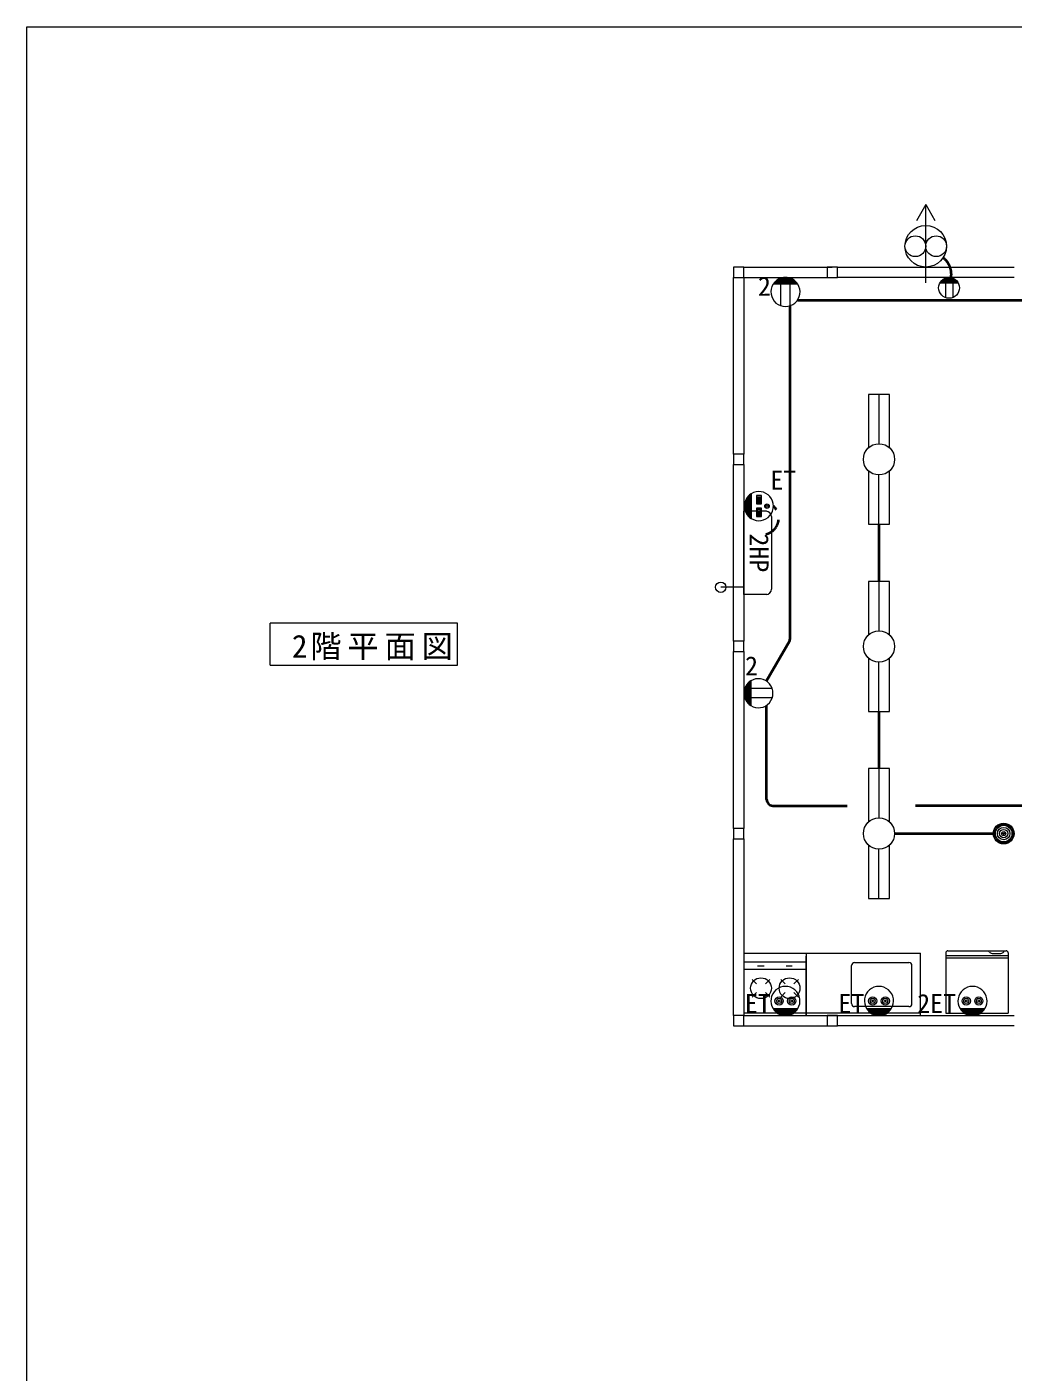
# Model space of a CAD drawing. Units: millimetres at full size, sheet at 1:100. Extents: x -20349 to 20251, y -13940 to 14060.
# Drawn here: x -20349 to -10850, y 1110 to 14060 of the extents above; entities that cross this region are included whole.
import ezdxf
from ezdxf.enums import TextEntityAlignment as Align

# ---------------------------------------------------------------- set-up
doc = ezdxf.new("R2010")
doc.units = ezdxf.units.MM
doc.header["$LTSCALE"] = 100
doc.linetypes.add('DASHED2', pattern=[3, 2, -1])
doc.linetypes.add('DASHED3', pattern=[4, 3, -1])
for name, color, linetype, lineweight in [('0-0', 6, 'Continuous', 35), ('1-0', 7, 'Continuous', 18), ('1-1', 7, 'Continuous', 18), ('1-4', 4, 'Continuous', 9), ('A-1', 2, 'Continuous', 9), ('A-2', 4, 'Continuous', 9), ('A-3', 3, 'Continuous', 18), ('A-4', 4, 'Continuous', 9), ('A-5', 7, 'Continuous', 18), ('A-7', 6, 'Continuous', 35)]:
    doc.layers.add(name, color=color, linetype=linetype, lineweight=lineweight)
doc.styles.add('ＭＳ ゴシック', font='')
doc.styles.get('ＭＳ ゴシック').set_extended_font_data('MS Gothic')

msp = doc.modelspace()

# ---------------------------------------------------------------- linework, layer by layer
at = {"layer": '0-0', "color": 5, "lineweight": 9}
msp.add_lwpolyline([(-20348.8, -13940.2), (-20348.8, 14059.8), (20251.2, 14059.8)], dxfattribs=at)
at = {"layer": '1-0'}
msp.add_line((-18006.7, 7921.5), (-18006.7, 8323), dxfattribs=at)
msp.add_lwpolyline([(-18006.7, 7921.5), (-16206.7, 7921.5), (-16206.7, 8323), (-18006.7, 8323)], dxfattribs=at)
at = {"layer": '1-1'}
for p, q in [((-13450, 11750), (-13550, 11750)), ((-13550, 11709.3), (-13550, 11707)), ((-13450, 11650), (-13450, 11750)), ((-13450, 11750), (-12600, 11750)), ((-12550, 11750), (-12650, 11750)), ((-12550, 11750), (-12650, 11750)), ((-12650, 11709.3), (-12650, 11707)), ((-12650, 11709.3), (-12650, 11707)), ((-12550, 11650), (-12550, 11750)), ((-12550, 11650), (-12550, 11750)), ((-12550, 11750), (-10850, 11750)), ((-13550, 9950), (-13550, 11650)), ((-13450, 11650), (-13450, 9950)), ((-13450, 11650), (-12600, 11650)), ((-10850, 11650), (-12550, 11650)), ((-13450, 9950), (-13550, 9950)), ((-13550, 9950), (-13550, 9850)), ((-13550, 8150), (-13550, 9850)), ((-13509.3, 9850), (-13507, 9850)), ((-13450, 9850), (-13450, 8150)), ((-13450, 8150), (-13550, 8150)), ((-13550, 8150), (-13550, 8050)), ((-13550, 6350), (-13550, 8050)), ((-13509.3, 8050), (-13507, 8050)), ((-13450, 8050), (-13450, 6350)), ((-13450, 6350), (-13550, 6350)), ((-13550, 6350), (-13550, 6250)), ((-13550, 4550), (-13550, 6250)), ((-13509.3, 6250), (-13507, 6250)), ((-13450, 6250), (-13450, 4550)), ((-13450, 4550), (-13550, 4550)), ((-13550, 4550), (-13550, 4450)), ((-13450, 4550), (-12600, 4550)), ((-12650, 4550), (-12650, 4450)), ((-12550, 4550), (-10850, 4550)), ((-13509.3, 4450), (-13507, 4450)), ((-13450, 4450), (-12600, 4450)), ((-12650, 4450), (-12550, 4450)), ((-12550, 4490.7), (-12550, 4493)), ((-10850, 4450), (-12550, 4450))]:
    msp.add_line(p, q, dxfattribs=at)
for points in [[(-13550, 11750), (-13550, 11650), (-13450, 11650)], [(-12650, 11750), (-12650, 11650), (-12550, 11650)], [(-12650, 11750), (-12650, 11650), (-12550, 11650)], [(-13550, 9850), (-13450, 9850), (-13450, 9950)], [(-13550, 8050), (-13450, 8050), (-13450, 8150)], [(-13550, 6250), (-13450, 6250), (-13450, 6350)], [(-13550, 4450), (-13450, 4450), (-13450, 4550)], [(-12550, 4450), (-12550, 4550), (-12650, 4550)]]:
    msp.add_lwpolyline(points, dxfattribs=at)
for points in [[(-13550, 11650), (-13450, 11650), (-13450, 11750), (-13550, 11750)], [(-13450, 11650), (-13450, 11750), (-13550, 11750), (-13550, 11650)], [(-13550, 4450), (-13450, 4450), (-13450, 4550), (-13550, 4550)], [(-13450, 4450), (-13450, 4550), (-13550, 4550), (-13550, 4450)]]:
    msp.add_lwpolyline(points, close=True, dxfattribs=at)
at = {"layer": '1-4'}
for p, q in [((-13450, 5150), (-13450, 4550)), ((-13450, 5150), (-11750, 5150)), ((-12850, 5064.3), (-13450, 5064.3)), ((-12850, 5150), (-12850, 4550)), ((-12850, 4550), (-12850, 5120)), ((-12384.6, 5060.2), (-11862.9, 5060.2)), ((-11750, 4550), (-11750, 5150)), ((-11506.8, 5152.9), (-11506.8, 4572.9)), ((-10906.8, 5122.9), (-11506.8, 5122.9)), ((-10906.8, 5102.9), (-11506.8, 5102.9)), ((-11486.8, 5172.9), (-10926.8, 5172.9)), ((-11087.9, 5162.9), (-11093.7, 5172.9)), ((-11061.9, 5147.9), (-10976, 5147.9)), ((-10950, 5162.9), (-10944.2, 5172.9)), ((-10906.8, 5152.9), (-10906.8, 4572.9)), ((-12850, 4993.5), (-13450, 4993.5)), ((-13320, 5028.4), (-13254.1, 5028.4)), ((-13044.4, 5028.4), (-12984.4, 5028.4)), ((-12414.6, 4665.7), (-12414.6, 5030.2)), ((-11832.9, 4665.7), (-11832.9, 5030.2)), ((-13328, 4855.2), (-13370.4, 4897.6)), ((-13243.1, 4855.2), (-13200.7, 4897.6)), ((-13095.3, 4897.6), (-13052.9, 4855.2)), ((-12968, 4855.2), (-12925.6, 4897.6)), ((-13370.4, 4727.9), (-13328, 4770.3)), ((-13200.7, 4727.9), (-13243.1, 4770.3)), ((-13095.3, 4727.9), (-13052.9, 4770.3)), ((-12968, 4770.3), (-12925.6, 4727.9)), ((-13450, 4575), (-11750, 4575)), ((-13450, 4550), (-11750, 4550)), ((-11862.9, 4635.7), (-12384.6, 4635.7)), ((-11506.8, 4572.9), (-10906.8, 4572.9))]:
    msp.add_line(p, q, dxfattribs=at)
for centre in [(-13285.6, 4812.7), (-13010.5, 4812.7)]:
    msp.add_circle(centre, 100, dxfattribs=at)
for centre, radius, start, end in [((-12384.6, 5030.2), 30, 90, 180), ((-11862.9, 5030.2), 30, 0, 90), ((-11486.8, 5152.9), 20, 90, 180), ((-11061.9, 5177.9), 30, 210, 270), ((-10976, 5177.9), 30, 270, 330), ((-10926.8, 5152.9), 20, 0, 90), ((-12384.6, 4665.7), 30, 180, 270), ((-11862.9, 4665.7), 30, 270, 0)]:
    msp.add_arc(centre, radius, start, end, dxfattribs=at)
at = {"layer": 'A-1'}
for p, q in [((-12050, 10525), (-12250, 10525)), ((-12250, 10525), (-12250, 10011.8)), ((-12050, 10011.8), (-12050, 10525)), ((-12250, 9788.2), (-12250, 9275)), ((-12050, 8725), (-12250, 8725)), ((-12250, 8725), (-12250, 8211.8)), ((-12050, 8211.8), (-12050, 8725)), ((-12250, 7988.2), (-12250, 7475)), ((-12050, 6925), (-12250, 6925)), ((-12250, 6925), (-12250, 6411.8)), ((-12050, 6411.8), (-12050, 6925)), ((-12250, 6188.2), (-12250, 5675))]:
    msp.add_line(p, q, dxfattribs=at)
at = {"layer": 'A-1', "color": 7, "lineweight": 18}
for p, q in [((-12150, 10525), (-12150, 10050)), ((-12150, 9275), (-12150, 9750)), ((-12150, 8725), (-12150, 8250)), ((-12150, 7475), (-12150, 7950)), ((-12150, 6925), (-12150, 6450)), ((-12150, 5675), (-12150, 6150))]:
    msp.add_line(p, q, dxfattribs=at)
at = {"layer": 'A-1', "color": 6, "lineweight": 35}
for p, q in [((-12150, 9275), (-12150, 8725)), ((-12150, 7475), (-12150, 6925))]:
    msp.add_line(p, q, dxfattribs=at)
at = {"layer": 'A-1'}
for points in [[(-12250, 9275), (-12050, 9275), (-12050, 9788.2)], [(-12250, 7475), (-12050, 7475), (-12050, 7988.2)], [(-12250, 5675), (-12050, 5675), (-12050, 6188.2)]]:
    msp.add_lwpolyline(points, dxfattribs=at)
for centre in [(-12150, 9900), (-12150, 8100), (-12150, 6300)]:
    msp.add_circle(centre, 150, dxfattribs=at)
at = {"layer": 'A-2'}
for p, q in [((-11700, 12350), (-11790.3, 12193.6)), ((-11700, 12350), (-11612, 12197.5)), ((-11700, 11597.9), (-11700, 12350)), ((-11557.4, 11607.9), (-11394.3, 11607.9)), ((-11549.3, 11617.9), (-11402.4, 11617.9)), ((-11538.5, 11627.9), (-11413.1, 11627.9)), ((-11523.5, 11637.9), (-11428.1, 11637.9)), ((-11496.2, 11647.9), (-11455.4, 11647.9))]:
    msp.add_line(p, q, dxfattribs=at)
at = {"layer": 'A-2', "color": 7, "lineweight": 18}
for p, q in [((-11564, 11597.9), (-11387.1, 11597.9)), ((-11510.8, 11597.9), (-11510.8, 11456.3)), ((-11440.8, 11597.9), (-11440.8, 11456.3))]:
    msp.add_line(p, q, dxfattribs=at)
at = {"layer": 'A-2', "color": 2}
for centre, radius in [((-11700, 11950), 200), ((-11475.8, 11550), 100)]:
    msp.add_circle(centre, radius, dxfattribs=at)
at = {"layer": 'A-2', "color": 7, "lineweight": 18}
for centre in [(-11800, 11950), (-11600, 11950)]:
    msp.add_circle(centre, 100, dxfattribs=at)
at = {"layer": 'A-2', "color": 6, "linetype": 'DASHED3', "lineweight": 35}
msp.add_arc((-11653.8, 11680.6), 200, 350.63916, 52.84329, dxfattribs=at)
at = {"layer": 'A-3'}
for p, q in [((-13231, 9400), (-13450, 9400)), ((-13185.1, 9350), (-13185.1, 8650)), ((-13450, 8669.2), (-13672.7, 8669.2))]:
    msp.add_line(p, q, dxfattribs=at)
msp.add_lwpolyline([(-13229.2, 8600), (-13450, 8600), (-13450, 9400)], dxfattribs=at)
msp.add_circle((-13672.7, 8669.2), 50, dxfattribs=at)
for centre, start, end in [((-13235.1, 9350), 0, 90), ((-13235.1, 8650), 270, 0)]:
    msp.add_arc(centre, 50, start, end, dxfattribs=at)
at = {"layer": 'A-4', "color": 7, "lineweight": 18}
for p, q in [((-12931.2, 11584.2), (-13168.8, 11584.2)), ((-13095.6, 11377.7), (-13095.6, 11584.2)), ((-13004.4, 11377.7), (-13004.4, 11584.2)), ((-13379.9, 9568.9), (-13379.9, 9331.3)), ((-13384.2, 7768.8), (-13384.2, 7531.2)), ((-13177.7, 7695.6), (-13384.2, 7695.6)), ((-13177.7, 7604.4), (-13384.2, 7604.4)), ((-13168.9, 4615.8), (-12931.3, 4615.8)), ((-12268.9, 4615.8), (-12031.3, 4615.8)), ((-11368.9, 4615.8), (-11131.3, 4615.8))]:
    msp.add_line(p, q, dxfattribs=at)
at = {"layer": 'A-4'}
for p, q in [((-12933.7, 11588), (-13166.3, 11588)), ((-12939.4, 11596), (-13160.6, 11596)), ((-12946.1, 11604), (-13153.9, 11604)), ((-12954, 11612), (-13146, 11612)), ((-12963.3, 11620), (-13136.7, 11620)), ((-12974.5, 11628), (-13125.5, 11628)), ((-12988.7, 11636), (-13111.3, 11636)), ((-13009.1, 11644), (-13090.9, 11644)), ((-13439.7, 9491), (-13439.7, 9409.1)), ((-13431.7, 9511.3), (-13431.7, 9388.8)), ((-13423.7, 9525.6), (-13423.7, 9374.5)), ((-13415.7, 9536.8), (-13415.7, 9363.3)), ((-13407.7, 9546.1), (-13407.7, 9354)), ((-13399.7, 9553.9), (-13399.7, 9346.2)), ((-13391.7, 9560.6), (-13391.7, 9339.5)), ((-13383.7, 9566.4), (-13383.7, 9333.7)), ((-13444, 7690.9), (-13444, 7609.1)), ((-13436, 7711.3), (-13436, 7588.7)), ((-13428, 7725.5), (-13428, 7574.5)), ((-13420, 7736.7), (-13420, 7563.3)), ((-13412, 7746), (-13412, 7554)), ((-13404, 7753.9), (-13404, 7546.1)), ((-13396, 7760.6), (-13396, 7539.4)), ((-13388, 7766.3), (-13388, 7533.7)), ((-13166.4, 4612), (-12933.7, 4612)), ((-13160.6, 4604), (-12939.5, 4604)), ((-13153.9, 4596), (-12946.2, 4596)), ((-13146.1, 4588), (-12954, 4588)), ((-13136.8, 4580), (-12963.3, 4580)), ((-13125.6, 4572), (-12974.5, 4572)), ((-13111.3, 4564), (-12988.8, 4564)), ((-13091, 4556), (-13009.1, 4556)), ((-12266.4, 4612), (-12033.7, 4612)), ((-12260.6, 4604), (-12039.5, 4604)), ((-12253.9, 4596), (-12046.2, 4596)), ((-12246.1, 4588), (-12054, 4588)), ((-12236.8, 4580), (-12063.3, 4580)), ((-12225.6, 4572), (-12074.5, 4572)), ((-12211.3, 4564), (-12088.8, 4564)), ((-12191, 4556), (-12109.1, 4556)), ((-11366.4, 4612), (-11133.7, 4612)), ((-11360.6, 4604), (-11139.5, 4604)), ((-11353.9, 4596), (-11146.2, 4596)), ((-11346.1, 4588), (-11154, 4588)), ((-11336.8, 4580), (-11163.3, 4580)), ((-11325.6, 4572), (-11174.5, 4572)), ((-11311.3, 4564), (-11188.8, 4564)), ((-11291, 4556), (-11209.1, 4556))]:
    msp.add_line(p, q, dxfattribs=at)
at = {"layer": 'A-4', "color": 2}
for points in [[(-13329.9, 9550.8), (-13329.9, 9470.8), (-13281.9, 9470.8), (-13281.9, 9550.8)], [(-13321.9, 9537.5), (-13321.9, 9484.2), (-13289.9, 9484.2), (-13289.9, 9537.5)], [(-13313.9, 9524.2), (-13313.9, 9497.5), (-13297.9, 9497.5), (-13297.9, 9524.2)], [(-13329.9, 9429.3), (-13329.9, 9350.1), (-13281.9, 9350.1), (-13281.9, 9429.3)], [(-13321.9, 9416.1), (-13321.9, 9363.3), (-13289.9, 9363.3), (-13289.9, 9416.1)], [(-13313.9, 9402.9), (-13313.9, 9376.5), (-13297.9, 9376.5), (-13297.9, 9402.9)]]:
    msp.add_lwpolyline(points, close=True, dxfattribs=at)
for centre, radius in [((-13227.3, 9450), 21.8), ((-13227.3, 9450), 10.9), ((-13110.8, 4689.9), 40), ((-13110.8, 4689.9), 24), ((-13110.8, 4689.9), 8), ((-12989.3, 4689.9), 40), ((-12989.3, 4689.9), 24), ((-12989.3, 4689.9), 8), ((-12210.8, 4689.9), 40), ((-12210.8, 4689.9), 24), ((-12210.8, 4689.9), 8), ((-12089.3, 4689.9), 40), ((-12089.3, 4689.9), 24), ((-12089.3, 4689.9), 8), ((-11310.8, 4689.9), 40), ((-11310.8, 4689.9), 24), ((-11310.8, 4689.9), 8), ((-11189.3, 4689.9), 40), ((-11189.3, 4689.9), 24), ((-11189.3, 4689.9), 8)]:
    msp.add_circle(centre, radius, dxfattribs=at)
for centre, start, end in [((-13050, 11510.1), 148.0536, 31.94655), ((-13050, 11510.1), 31.94655, 148.05345), ((-13305.9, 9450.1), 238.0536, 121.94655), ((-13305.9, 9450.1), 121.94655, 238.05345), ((-13310.1, 7650), 238.0536, 121.94655), ((-13310.1, 7650), 121.94655, 238.05345), ((-13050.1, 4689.9), 328.0536, 211.94655), ((-12150.1, 4689.9), 328.0536, 211.94655), ((-11250.1, 4689.9), 328.0536, 211.94655), ((-13050.1, 4689.9), 211.94655, 328.05345), ((-12150.1, 4689.9), 211.94655, 328.05345), ((-11250.1, 4689.9), 211.94655, 328.05345)]:
    msp.add_arc(centre, 140, start, end, dxfattribs=at)
at = {"layer": 'A-4', "color": 6, "linetype": 'DASHED2', "lineweight": 35}
msp.add_arc((-13272.4, 9333.8), 157.7, 281.89833, 47.48122, dxfattribs=at)
at = {"layer": 'A-5'}
for radius in [100, 90, 80, 60, 40, 20, 6.66]:
    msp.add_circle((-10950.2, 6300), radius, dxfattribs=at)
at = {"layer": 'A-7'}
for p, q in [((-12929.9, 11432.2), (-6869.8, 11432.2)), ((-13004.4, 8180.6), (-13004.4, 11377.7)), ((-13012.5, 8150.6), (-13232.2, 7770.1)), ((-13232.2, 6627.8), (-13232.2, 7530.2)), ((-13172.2, 6567.8), (-12457.7, 6567.8)), ((-5070.1, 6567.8), (-11798.7, 6567.8)), ((-12000, 6300), (-11040.2, 6300))]:
    msp.add_line(p, q, dxfattribs=at)
for centre, start, end in [((-13064.4, 8180.6), 330, 0), ((-13172.2, 6627.8), 180, 270)]:
    msp.add_arc(centre, 60, start, end, dxfattribs=at)

# ---------------------------------------------------------------- texts
at = {"layer": '1-0', "insert": (-17798.9, 7968.1), "char_height": 219.9, "attachment_point": 7, "style": 'ＭＳ ゴシック'}
msp.add_mtext('\\T1.19;2階平面図', dxfattribs=at)
at = {"layer": 'A-3', "color": 4, "style": 'ＭＳ ゴシック'}
msp.add_text('2HP', height=183.3, rotation=270, dxfattribs=at).set_placement((-13450, 9187.5), align=Align.BOTTOM_LEFT)
at = {"layer": 'A-4', "style": 'ＭＳ ゴシック'}
for s, p in [('2', (-13315, 11418.2)), ('ET', (-13196, 9553.6)), ('2', (-13438.8, 7766.5)), ('ET', (-13440.1, 4518.6)), ('ET', (-12540.1, 4518.6)), ('2ET', (-11782.4, 4518.6))]:
    msp.add_text(s, height=183.3, dxfattribs=at).set_placement(p, align=Align.BOTTOM_LEFT)

doc.saveas('drawing.dxf')
